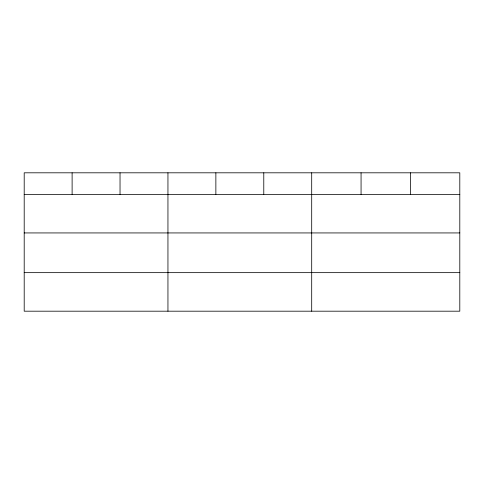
<?xml version="1.0" encoding="UTF-8"?>
<svg xmlns="http://www.w3.org/2000/svg" width="484" height="484" viewBox="0 0 484 484"><rect width="100%" height="100%" fill="white"/><g stroke="black" fill="none" stroke-linecap="round" stroke-linejoin="round"><path stroke-width="0.73" d="M459.8 232.937L459.8 172.812L24.2 172.812L24.2 311.188L459.8 311.188L459.8 232.937L24.2 232.937M24.2 194.399L459.8 194.399M24.2 272.649L459.8 272.649M410.432 172.812L410.432 194.399M361.064 172.812L361.064 194.399M311.696 172.812L311.696 311.188M263.78 172.812L263.78 194.399M215.864 172.812L215.864 194.399M167.948 172.812L167.948 311.188M120.032 172.812L120.032 194.399M72.116 172.812L72.116 194.399"/></g></svg>
